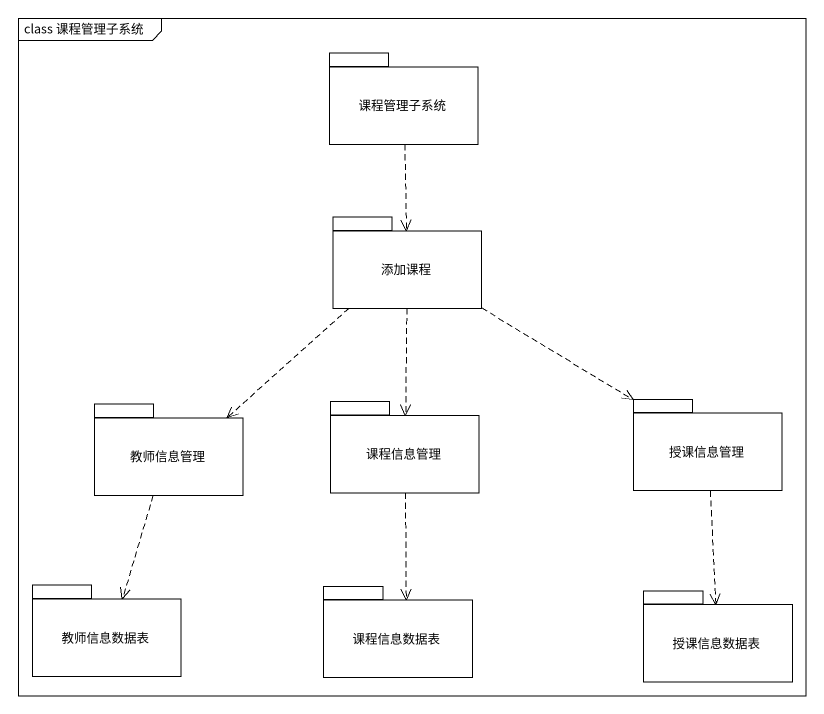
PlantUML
@startuml
mainframe class 课程管理子系统
package 课程管理子系统 {
}
package 添加课程 {
}
package 教师信息管理 {
}
package 课程信息管理 {
}
package 授课信息管理 {
}
package 教师信息数据表 {
}
package 课程信息数据表 {
}
package 授课信息数据表 {
}
课程管理子系统 ..> 添加课程
添加课程 ..> 教师信息管理
添加课程 ..> 课程信息管理
添加课程 ..> 授课信息管理
教师信息管理 ..> 教师信息数据表
课程信息管理 ..> 课程信息数据表
授课信息管理 ..> 授课信息数据表
@enduml
